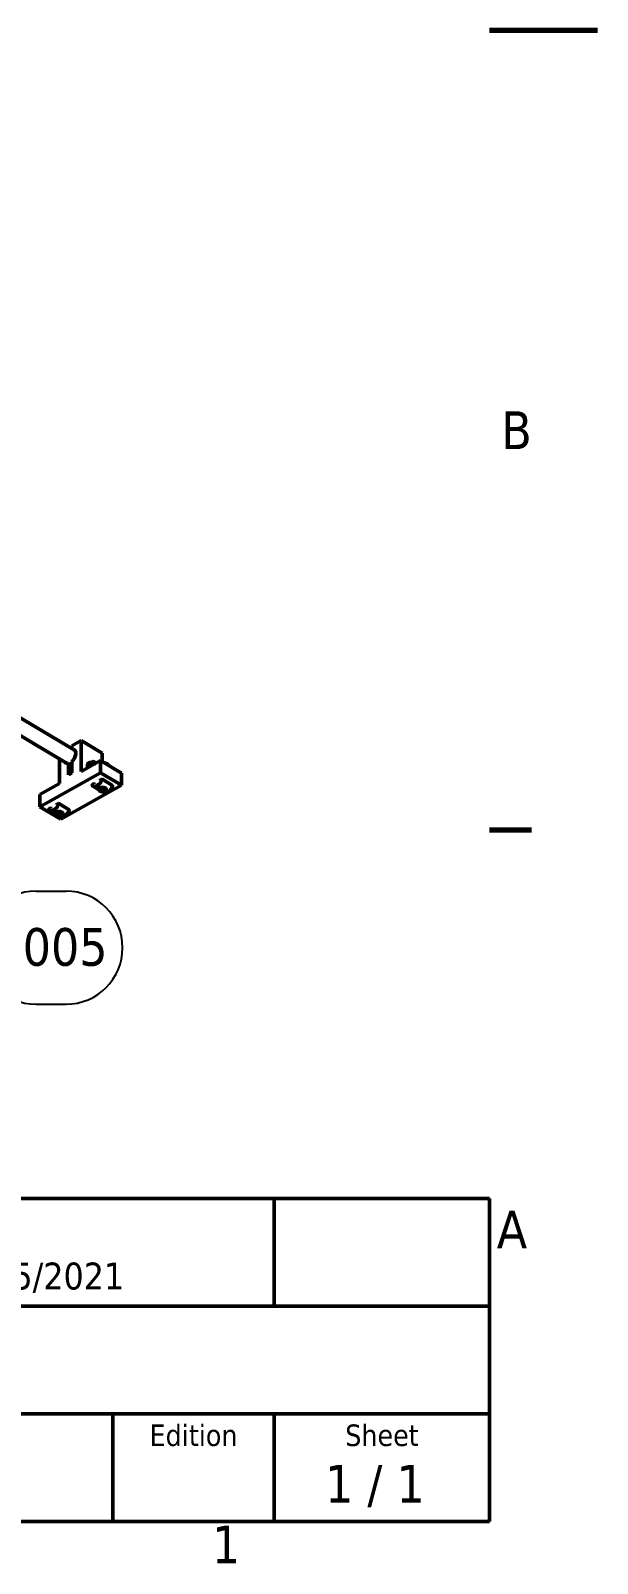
# Model space of a CAD drawing. Header units: millimetres. Extents: x -2685 to 3000, y -4484 to 2121.
# Drawn here: x 2624 to 3000, y 44 to 1061 of the extents above; entities that cross this region are included whole.
import ezdxf
from ezdxf.enums import TextEntityAlignment as Align

# ---------------------------------------------------------------- set-up
doc = ezdxf.new("R2010")
doc.units = ezdxf.units.MM
doc.header["$LTSCALE"] = 7.142857
for name, color, linetype, lineweight in [('Border (ISO)', 7, 'Continuous', 70), ('Symbol (ISO)', 7, 'Continuous', 25), ('Title (ISO)', 7, 'Continuous', 50), ('Visible (ISO)', 7, 'Continuous', 50)]:
    doc.layers.add(name, color=color, linetype=linetype, lineweight=lineweight)
doc.styles.add('Note Text (ISO)', font='tahoma.ttf')
doc.styles.add('Text Style39', font='tahoma.ttf')
doc.styles.add('Text Style41', font='tahoma.ttf')

# ---------------------------------------------------------------- blocks, each defined once
blk = doc.blocks.new('Borders Default Border')
at = {"layer": 'Border (ISO)'}
blk.add_line((410, 74.25), (413.9, 74.25), dxfattribs=at)
at = {"layer": 'Border (ISO)', "flags": 128}
blk.add_lwpolyline([(420, 148.5), (410, 148.5)], dxfattribs=at)
at = {"layer": 'Border (ISO)', "char_height": 3.5, "attachment_point": 7, "style": 'Note Text (ISO)'}
for s, insert in [('B', (411.08, 109.63)), ('A', (410.66, 35.38)), ('1', (384.21, 6.1))]:
    blk.add_mtext(s, dxfattribs=dict(at, insert=insert))
blk = doc.blocks.new('Title Blocks I.A.B')
at = {"layer": 'Title (ISO)'}
for p, q in [((270.07, 130), (100.07, 130)), ((250.07, 120), (250.07, 130)), ((270.07, 100), (270.07, 130)), ((100.07, 120), (270.07, 120)), ((270.07, 110), (175.07, 110)), ((235.07, 100), (235.07, 110)), ((250.07, 100), (250.07, 110)), ((100.07, 100), (270.07, 100))]:
    blk.add_line(p, q, dxfattribs=at)
at = {"layer": 'Title (ISO)', "style": 'Text Style41'}
for s, p in [('Edition', (242.57, 109)), ('Sheet', (260.07, 109))]:
    blk.add_text(s, height=2, dxfattribs=at).set_placement(p, align=Align.TOP_CENTER)
at = {"layer": 'Title (ISO)', "style": 'Note Text (ISO)'}
blk.add_text('1 / 1 ', height=3.5, dxfattribs=at).set_placement((260.07, 103.5), align=Align.MIDDLE_CENTER)
at = {"layer": 'Title (ISO)', "style": 'Text Style39'}
for tag, p in [('CHECKED_BY', (133.07, 121)), ('ENG_APPROVED_BY', (158.07, 121))]:
    blk.add_attdef(tag, text='', height=2.5, dxfattribs=at).set_placement(p, align=Align.BOTTOM_LEFT)
blk.add_attdef('ENG_APPROVAL_DATE', text='', height=2.5, dxfattribs=at).set_placement((196.07, 121), align=Align.BOTTOM_RIGHT)
at = {"layer": 'Title (ISO)'}
for tag, p, height, style in [('CREATION_DATE_001', (221, 121.54), 2.5, 'Text Style39'), ('AUTHOR_001', (100.92, 121.05), 2.5, 'Text Style39'), ('COMPANY_001', (131.15, 108.21), 3.5, 'Note Text (ISO)'), ('PART_NUMBER_001', (175.88, 103.25), 3.5, 'Note Text (ISO)')]:
    blk.add_attdef(tag, p, '', height=height, dxfattribs=dict(at, style=style))
at = {"layer": 'Title (ISO)', "style": 'Note Text (ISO)'}
for tag, p in [('TITLE', (222.57, 115)), ('REVISION_NUMBER', (242.57, 103.5))]:
    blk.add_attdef(tag, text='', height=3.5, dxfattribs=at).set_placement(p, align=Align.MIDDLE_CENTER)
blk = doc.blocks.new('Balloon35')
at = {"layer": 'Symbol (ISO)'}
for p, q in [((339.81, 75.79), (337.9, 77.4)), ((340.13, 76.17), (337.9, 77.4)), ((337.9, 77.4), (339.49, 75.4)), ((339.49, 75.4), (340.13, 76.17)), ((339.81, 75.79), (350.57, 66.69)), ((354.58, 68.55), (357.37, 68.55)), ((367.87, 68.55), (370.66, 68.55)), ((354.58, 58.05), (357.37, 58.05)), ((367.87, 58.05), (370.66, 58.05))]:
    blk.add_line(p, q, dxfattribs=at)
at = {"layer": 'Symbol (ISO)', "flags": 128}
blk.add_lwpolyline([(340.13, 76.17), (337.9, 77.4)], dxfattribs=at)
at = {"layer": 'Symbol (ISO)'}
for centre, start, end in [((354.58, 63.3), 90, 270), ((357.37, 63.3), 270, 90), ((367.87, 63.3), 90, 270), ((370.66, 63.3), 270, 90)]:
    blk.add_arc(centre, 5.25, start, end, dxfattribs=at)
blk.add_solid([(340.13, 76.17), (337.9, 77.4), (339.49, 75.4), (340.13, 76.17)], dxfattribs=at)
at = {"layer": 'Symbol (ISO)', "char_height": 3.5, "attachment_point": 5, "style": 'Note Text (ISO)'}
for s, insert in [('2027', (355.98, 63.34)), ('2005', (369.26, 63.34))]:
    blk.add_mtext(s, dxfattribs=dict(at, insert=insert))

msp = doc.modelspace()

# ---------------------------------------------------------------- linework, layer by layer
at = {"layer": 'Visible (ISO)'}
for p, q in [((2648.395, 574.331), (2499.299, 663.23)), ((2653.517, 582.92), (2505.842, 670.971)), ((2657.518, 589.545), (2651.412, 586.131)), ((2651.412, 586.131), (2651.412, 584.175)), ((2657.518, 569.132), (2657.518, 589.545)), ((2657.518, 589.545), (2671.431, 581.249)), ((2671.431, 581.249), (2671.431, 575.776)), ((2643.15, 577.459), (2643.15, 561.1)), ((2649.257, 566.963), (2649.257, 574.371)), ((2649.257, 574.371), (2651.412, 573.086)), ((2651.412, 575.576), (2651.412, 568.168)), ((2670.45, 576.362), (2657.518, 569.132)), ((2662.689, 574.917), (2662.279, 574.688)), ((2662.547, 572.93), (2663.899, 573.686)), ((2663.952, 574.95), (2665.304, 575.706)), ((2670.45, 568.197), (2670.45, 576.362)), ((2670.45, 576.362), (2684.362, 568.066)), ((2630.219, 545.706), (2670.45, 568.197)), ((2643.15, 561.1), (2630.219, 553.871)), ((2684.362, 559.901), (2644.132, 537.41)), ((2651.412, 568.168), (2649.257, 566.963)), ((2666.025, 560.881), (2665.004, 560.31)), ((2666.025, 561.705), (2666.025, 560.881)), ((2670.336, 563.291), (2670.336, 564.115)), ((2671.357, 563.862), (2670.336, 563.291)), ((2670.45, 568.197), (2684.362, 559.901)), ((2671.46, 563.87), (2678.416, 559.723)), ((2684.362, 568.066), (2684.362, 559.901)), ((2630.219, 553.871), (2630.219, 545.706)), ((2665.487, 559.413), (2669.159, 557.224)), ((2669.159, 557.82), (2669.159, 557.154)), ((2670.238, 555.933), (2669.891, 556.134)), ((2671.881, 555.601), (2672.443, 555.265)), ((2673.08, 555.933), (2673.427, 556.134)), ((2674.159, 557.82), (2674.159, 557.154)), ((2630.219, 545.706), (2644.132, 537.41)), ((2637.289, 544.816), (2636.268, 544.245)), ((2636.751, 543.348), (2640.423, 541.159)), ((2637.289, 545.64), (2637.289, 544.816)), ((2640.423, 541.756), (2640.423, 541.089)), ((2641.502, 539.868), (2641.155, 540.069)), ((2641.6, 547.226), (2641.6, 548.05)), ((2642.621, 547.797), (2641.6, 547.226)), ((2642.724, 547.805), (2649.68, 543.658)), ((2643.145, 539.536), (2643.707, 539.201)), ((2644.344, 539.868), (2644.691, 540.069)), ((2645.423, 541.756), (2645.423, 541.089))]:
    msp.add_line(p, q, dxfattribs=at)
for centre, major_axis, ratio, start_param, end_param in [((2650.334, 578.997), (2.637, 4.423), 0.58657045, 4.23071744, 6.52513039), ((2650.334, 578.997), (-2.637, -4.423), 0.58657045, 6.04124022, 6.78121827), ((2664.885, 570.989), (-2.196, 3.928), 0.56798044, 5.76619857, 7.39991633), ((2667.184, 572.274), (-1.415, 2.531), 0.56798044, 5.46099912, 7.10537149), ((2667.184, 572.274), (-0.976, 1.746), 0.56798044, 6.12149686, 6.44487375), ((2665.004, 560.146), (-0.102, -0.172), 0.58657045, 3.93517153, 6.01371326), ((2668.181, 563.931), (-2.694, -4.518), 0.58657045, 6.01371326, 8.13981511), ((2671.357, 563.698), (0.102, 0.172), 0.58657045, 4.99822246, 7.07676418), ((2675.137, 559.784), (-2.694, -4.518), 0.58657045, 0, 1.85662981), ((2678.314, 559.551), (0.102, 0.172), 0.58657045, 4.99822246, 6.28318531), ((2671.659, 557.154), (2.5, 0), 0.57735027, 5.49778714, 10.21017612), ((2636.268, 544.082), (-0.102, -0.172), 0.58657045, 3.93517153, 6.01371326), ((2639.445, 547.866), (-2.694, -4.518), 0.58657045, 6.01371326, 8.13981511), ((2642.923, 541.089), (2.5, 0), 0.57735027, 5.49778714, 10.21017612), ((2642.621, 547.633), (0.102, 0.172), 0.58657045, 4.99822246, 7.07676418), ((2646.401, 543.719), (-2.694, -4.518), 0.58657045, 0, 1.85662981), ((2649.578, 543.486), (0.102, 0.172), 0.58657045, 4.99822246, 6.28318531)]:
    msp.add_ellipse(centre, major_axis=major_axis, ratio=ratio, start_param=start_param, end_param=end_param, dxfattribs=at)
for centre in [(2671.659, 556.753), (2642.923, 540.689)]:
    msp.add_ellipse(centre, major_axis=(2.009, 0), ratio=0.57735027, dxfattribs=at)
for points, weights in [([(2663.952, 574.95), (2662.831, 573.706), (2662.547, 572.93)], [1, 1.15470053838, 1]), ([(2662.547, 572.93), (2662.612, 572.45), (2662.706, 572.032)], [1, 1.03186663707, 1.05060490925]), ([(2663.899, 573.686), (2665.021, 574.93), (2665.304, 575.706)], [1, 1.15470053838, 1]), ([(2664.359, 572.957), (2664.157, 573.314), (2663.899, 573.686)], [1.05060490925, 1.03186663707, 1]), ([(2665.304, 575.706), (2666.628, 575.268), (2667.419, 574.667)], [1, 1.10761914023, 1.06550539052])]:
    msp.add_rational_spline(points, weights, degree=2, dxfattribs=at)
msp.add_open_spline([(2675.592, 573.296), (2675.484, 573.463), (2675.351, 573.618), (2674.941, 574.005), (2674.627, 574.213), (2673.918, 574.553), (2673.524, 574.685), (2673.107, 574.777)], degree=3, knots=[1.158776212, 1.158776212, 1.158776212, 1.158776212, 1.350941535, 1.350941535, 1.678771726, 1.678771726, 2.006800247, 2.006800247, 2.006800247, 2.006800247], dxfattribs=at)

# ---------------------------------------------------------------- block references
at = {"xscale": 7.142857142857142, "yscale": 7.142857142857142, "zscale": 7.142857142857142}
msp.add_blockref('Borders Default Border', (0, 0), dxfattribs=at)
ref = msp.add_blockref('Title Blocks I.A.B', (999.49, -642.857), dxfattribs=dict(xscale=7.142857142857142, yscale=7.142857142857142, zscale=7.142857142857142))
ref.add_attrib('CREATION_DATE_001', '4/25/2021', (2578.092, 225.314), dxfattribs={"layer": 'Title (ISO)', "height": 17.8571, "style": 'Text Style39'})
at = {"layer": 'Symbol (ISO)', "xscale": 7.142857142857142, "yscale": 7.142857142857142, "zscale": 7.142857142857142}
msp.add_blockref('Balloon35', (0, 0), dxfattribs=at)

doc.saveas('drawing.dxf')
